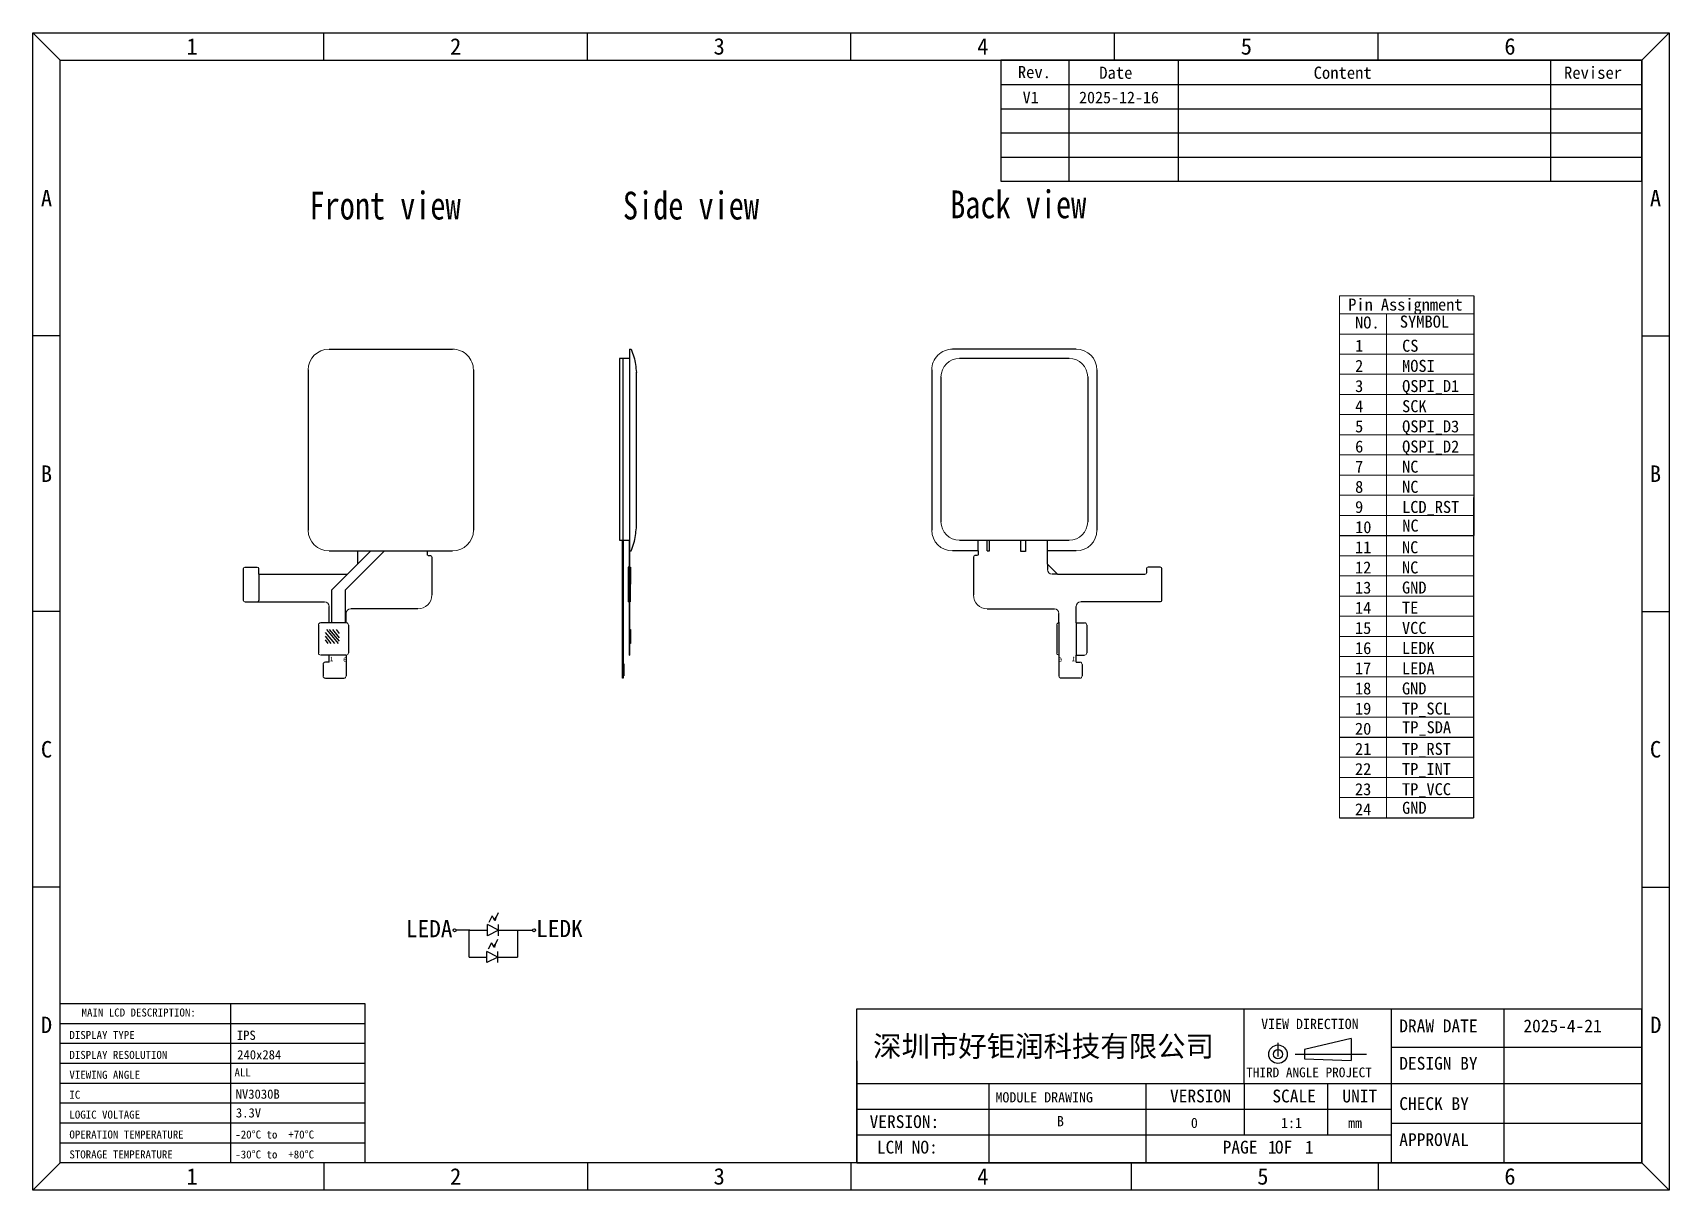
# Model space of a CAD drawing. Header units: millimetres. Extents: x -4039 to -3686, y -270 to -20.
import ezdxf
from ezdxf.enums import TextEntityAlignment as Align

# ---------------------------------------------------------------- set-up
doc = ezdxf.new("R2010")
doc.units = ezdxf.units.MM
for name, color, linetype in [('dim', 3, 'Continuous'), ('OBJ-FRAME', 4, 'Continuous'), ('文本框', 7, 'Continuous')]:
    doc.layers.add(name, color=color, linetype=linetype)
doc.layers.add('Title block', color=7, linetype='Continuous', lineweight=9)
doc.styles.add('Arial', font='')
doc.styles.add('SimSun_txtstyle_2.54_0_0', font='simsun.ttc', dxfattribs={"height": 2.536096})
doc.styles.add('STYLE1', font='simsun.ttc', dxfattribs={"width": 0.9})
doc.styles.add('ZI1.8', font='', dxfattribs={"height": 1.8})
doc.styles.add('ZI2.5', font='', dxfattribs={"height": 2.5})
doc.styles.add('仿宋', font='', dxfattribs={"height": 2.5})
doc.styles.add('宋体', font='simsun.ttc')
doc.styles.add('宋体_txtstyle_100.00_0_0100', font='SIMSUN.TTC', dxfattribs={"height": 100})
doc.styles.add('宋体_txtstyle_2.00_0_0', font='SIMSUN.TTC', dxfattribs={"height": 2})
doc.styles.add('文字-北泰', font='', dxfattribs={"width": 0.8})
doc.styles.get('Arial').set_extended_font_data('SimSun')
doc.styles.get('ZI1.8').set_extended_font_data('SimSun')
doc.styles.get('ZI2.5').set_extended_font_data('SimSun')
doc.styles.get('仿宋').set_extended_font_data('FangSong_GB2312')
doc.styles.get('文字-北泰').set_extended_font_data('SimSun')

msp = doc.modelspace()

# ---------------------------------------------------------------- linework, layer by layer
at = {"color": 4}
for p, q in [((-3727.95, -76.91), (-3727.95, -128.71)), ((-3727.98, -120.45), (-3727.98, -172.25)), ((-3756.95, -128.71), (-3727.95, -128.71)), ((-3727.98, -137.87), (-3727.98, -189.67)), ((-3756.98, -172.25), (-3727.98, -172.25)), ((-3756.98, -189.67), (-3727.98, -189.67))]:
    msp.add_line(p, q, dxfattribs=at)
for p, q in [((-3975.32, -88.43), (-3948.62, -88.43)), ((-3910.39, -90.43), (-3912.59, -90.43)), ((-3912.59, -90.43), (-3912.59, -129.72)), ((-3911.79, -129.72), (-3911.79, -90.43)), ((-3910.39, -88.43), (-3910.39, -132.03)), ((-3910.39, -88.43), (-3910.03, -88.43)), ((-3910.39, -88.43), (-3910.39, -90.43)), ((-3813.89, -88.43), (-3840.58, -88.43)), ((-3815.38, -90.43), (-3839.08, -90.43)), ((-3979.82, -92.93), (-3979.82, -127.53)), ((-3944.12, -92.93), (-3944.12, -127.53)), ((-3908.91, -127.05), (-3908.91, -93.38)), ((-3845.08, -92.93), (-3845.08, -127.53)), ((-3843.08, -94.43), (-3843.08, -125.72)), ((-3811.38, -94.43), (-3811.38, -125.72)), ((-3809.39, -92.93), (-3809.39, -127.53)), ((-3912.59, -129.72), (-3910.39, -129.72)), ((-3912.59, -129.72), (-3911.79, -129.72)), ((-3910.39, -129.72), (-3910.49, -129.72)), ((-3910.49, -129.72), (-3910.49, -154.53)), ((-3910.39, -129.72), (-3910.39, -154.53)), ((-3839.08, -129.72), (-3815.38, -129.72)), ((-3835.08, -129.72), (-3833.08, -129.72)), ((-3975.32, -132.03), (-3948.62, -132.03)), ((-3966.32, -132.03), (-3974.8, -140.53)), ((-3966.32, -132.03), (-3974.8, -140.53)), ((-3963.32, -132.03), (-3971.86, -140.53)), ((-3966.32, -132.03), (-3963.32, -132.03)), ((-3910.39, -132.03), (-3910.03, -132.03)), ((-3835.08, -132.03), (-3840.58, -132.03)), ((-3813.89, -132.03), (-3820.08, -132.03)), ((-3993.82, -142.73), (-3993.82, -135.83)), ((-3993.52, -135.53), (-3990.82, -135.53)), ((-3990.52, -137.03), (-3990.52, -135.83)), ((-3990.52, -137.03), (-3990.52, -142.73)), ((-3910.65, -135.53), (-3910.65, -143.03)), ((-3910.49, -135.53), (-3910.65, -135.53)), ((-3910.39, -135.53), (-3910.19, -135.53)), ((-3910.35, -135.53), (-3910.39, -135.53)), ((-3910.19, -135.53), (-3910.23, -143.03)), ((-3820.08, -134.85), (-3817.9, -137.03)), ((-3820.08, -134.85), (-3817.9, -137.03)), ((-3974.8, -140.53), (-3974.8, -147.53)), ((-3971.86, -140.53), (-3971.86, -147.53)), ((-3993.52, -143.03), (-3990.82, -143.03)), ((-3910.49, -143.03), (-3910.65, -143.03)), ((-3910.23, -143.03), (-3910.39, -143.03)), ((-3910.31, -143.03), (-3910.39, -143.03)), ((-3976.14, -149.62), (-3974.13, -152)), ((-3976.14, -150.43), (-3974.96, -152)), ((-3976.14, -151.23), (-3975.61, -152)), ((-3975.86, -149), (-3973.35, -152)), ((-3975.27, -149), (-3973.14, -151.55)), ((-3974.55, -149), (-3973.14, -150.79)), ((-3973.8, -149), (-3973.14, -149.85)), ((-3910.39, -149), (-3910.19, -149)), ((-3910.19, -152), (-3910.39, -152)), ((-3910.19, -149), (-3910.19, -152)), ((-3910.49, -154.53), (-3910.39, -154.53)), ((-3945.03, -219.76), (-3945.03, -213.96)), ((-3938.69, -213.96), (-3934.61, -213.96)), ((-3934.61, -213.96), (-3934.61, -219.76)), ((-3938.82, -219.76), (-3934.92, -219.76)), ((-3934.92, -219.76), (-3934.61, -219.76))]:
    msp.add_line(p, q)
at = {"color": 2, "true_color": 0xffff00}
for p, q in [((-3911.89, -159.53), (-3911.89, -129.72)), ((-3911.79, -129.72), (-3911.79, -159.53)), ((-3835.08, -132.03), (-3835.08, -129.72)), ((-3833.08, -132.03), (-3833.08, -129.72)), ((-3832.59, -132.03), (-3832.59, -129.72)), ((-3825.81, -132.11), (-3825.81, -129.72)), ((-3824.81, -129.72), (-3824.81, -132.11)), ((-3820.08, -132.03), (-3820.08, -129.72)), ((-3969.12, -134.85), (-3969.12, -132.03)), ((-3954.12, -132.03), (-3954.12, -132.83)), ((-3953.92, -133.03), (-3953.42, -133.03)), ((-3953.12, -133.33), (-3953.12, -141.53)), ((-3836.08, -133.33), (-3836.08, -141.53)), ((-3835.28, -133.03), (-3835.78, -133.03)), ((-3835.08, -132.03), (-3835.08, -132.83)), ((-3833.08, -132.03), (-3832.59, -132.03)), ((-3824.81, -132.11), (-3825.81, -132.11)), ((-3820.08, -134.85), (-3820.08, -132.03)), ((-3990.52, -137.03), (-3971.3, -137.03)), ((-3820.08, -134.85), (-3820.08, -136.03)), ((-3817.9, -137.03), (-3819.08, -137.03)), ((-3817.9, -137.03), (-3798.98, -137.03)), ((-3798.68, -135.83), (-3798.68, -136.73)), ((-3795.68, -135.53), (-3798.38, -135.53)), ((-3795.38, -142.73), (-3795.38, -135.83)), ((-3991.32, -143.03), (-3976.32, -143.03)), ((-3975.32, -147.53), (-3975.32, -144.03)), ((-3956.12, -144.53), (-3970.62, -144.53)), ((-3833.08, -144.53), (-3818.58, -144.53)), ((-3813.88, -147.53), (-3813.88, -144.03)), ((-3797.88, -143.03), (-3812.88, -143.03)), ((-3795.68, -143.03), (-3798.38, -143.03)), ((-3977.62, -148.03), (-3977.62, -154.03)), ((-3971.62, -147.53), (-3977.12, -147.53)), ((-3971.62, -147.53), (-3971.62, -145.53)), ((-3971.12, -148.03), (-3971.12, -154.03)), ((-3817.58, -147.53), (-3817.58, -145.53)), ((-3817.58, -147.42), (-3817.58, -154.53)), ((-3813.88, -147.53), (-3813.88, -154.53)), ((-3971.62, -154.53), (-3977.12, -154.53)), ((-3975.32, -156.03), (-3975.32, -154.53)), ((-3971.62, -154.53), (-3971.62, -159.03)), ((-3817.58, -154.53), (-3817.58, -159.03)), ((-3813.88, -156.03), (-3813.88, -154.53)), ((-3976.62, -156.53), (-3976.62, -159.03)), ((-3975.32, -156.03), (-3976.12, -156.03)), ((-3911.79, -156.4), (-3911.59, -156.4)), ((-3911.59, -159.01), (-3911.79, -159.01)), ((-3911.59, -156.4), (-3911.59, -159.01)), ((-3813.88, -156.03), (-3813.08, -156.03)), ((-3812.58, -156.53), (-3812.58, -159.03)), ((-3976.12, -159.53), (-3972.12, -159.53)), ((-3911.79, -159.53), (-3911.89, -159.53)), ((-3813.08, -159.53), (-3817.08, -159.53))]:
    msp.add_line(p, q, dxfattribs=at)
at = {"color": 7}
for p, q in [((-3818.08, -148.03), (-3818.08, -154.03)), ((-3813.88, -147.53), (-3812.08, -147.53)), ((-3811.58, -148.03), (-3811.58, -154.03)), ((-3813.88, -154.53), (-3812.08, -154.53))]:
    msp.add_line(p, q, dxfattribs=at)
at = {"lineweight": 0}
for centre, radius, start, end in [((-3975.32, -92.93), 4.5, 90, 180), ((-3948.62, -92.93), 4.5, 359.9956, 90), ((-3840.58, -92.93), 4.5, 90, 180.0044), ((-3839.08, -94.43), 4, 90, 180), ((-3815.38, -94.43), 4, 0, 90), ((-3813.89, -92.93), 4.5, 0, 90), ((-3839.08, -125.72), 4, 180, 270), ((-3815.38, -125.72), 4, 270, 0), ((-3975.32, -127.53), 4.5, 180, 270), ((-3948.62, -127.53), 4.5, 270, 359.9956), ((-3840.58, -127.53), 4.5, 180.0044, 270), ((-3813.89, -127.53), 4.5, 270, 0), ((-3993.52, -135.83), 0.3, 90, 180), ((-3990.82, -135.83), 0.3, 0, 90), ((-3993.52, -142.73), 0.3, 180, 270), ((-3990.82, -142.73), 0.3, 270, 0), ((-3971.62, -148.03), 0.5, 0, 89.9946)]:
    msp.add_arc(centre, radius, start, end, dxfattribs=at)
at = {"color": 2, "lineweight": 0, "true_color": 0xffff00}
for centre, radius, start, end in [((-3953.92, -132.83), 0.2, 180, 270), ((-3953.42, -133.33), 0.3, 0, 90), ((-3835.78, -133.33), 0.3, 90, 180), ((-3835.28, -132.83), 0.2, 270, 0), ((-3819.08, -136.03), 1, 180, 270), ((-3798.98, -136.73), 0.3, 270, 0), ((-3798.38, -135.83), 0.3, 90, 180), ((-3795.68, -135.83), 0.3, 0, 90), ((-3976.32, -144.03), 1, 0, 90), ((-3970.62, -145.53), 1, 90, 180), ((-3956.12, -141.53), 3, 270, 0), ((-3833.08, -141.53), 3, 180, 270), ((-3818.58, -145.53), 1, 0, 90), ((-3812.88, -144.03), 1, 90, 180), ((-3795.68, -142.73), 0.3, 270, 0), ((-3977.12, -148.03), 0.5, 89.9946, 180), ((-3977.12, -154.03), 0.5, 180, 270), ((-3971.62, -154.03), 0.5, 270, 0), ((-3976.12, -156.53), 0.5, 90, 180), ((-3976.12, -159.03), 0.5, 180, 270), ((-3972.12, -159.03), 0.5, 270, 0), ((-3817.08, -159.03), 0.5, 180, 270), ((-3813.08, -156.53), 0.5, 0, 90), ((-3813.08, -159.03), 0.5, 270, 0)]:
    msp.add_arc(centre, radius, start, end, dxfattribs=at)
at = {"color": 7, "lineweight": 0}
for centre, start, end in [((-3817.58, -148.03), 90.0054, 180), ((-3812.08, -148.03), 0, 90.0054), ((-3817.58, -154.03), 180, 270), ((-3812.08, -154.03), 270, 0)]:
    msp.add_arc(centre, 0.5, start, end, dxfattribs=at)
for points in [[(-3910.02, -88.43), (-3909.44, -90.12), (-3908.91, -93.44)], [(-3910.02, -132.03), (-3909.44, -130.34), (-3908.91, -127.02)]]:
    msp.add_spline(points, degree=3)
at = {"layer": 'dim', "color": 0, "elevation": -0.16}
msp.add_lwpolyline([(-4033.4, -264.18), (-4033.4, -229.78), (-3967.59, -229.78), (-3967.59, -264.18)], close=True, dxfattribs=at)
for points in [[(-3996.64, -229.78), (-3996.64, -264.18)], [(-4033.4, -234.08), (-3967.59, -234.08)], [(-4033.4, -238.38), (-3967.59, -238.38)], [(-4033.4, -242.68), (-3967.59, -242.68)], [(-4033.4, -246.98), (-3967.59, -246.98)], [(-4033.4, -251.28), (-3967.59, -251.28)], [(-4033.4, -255.58), (-3967.59, -255.58)], [(-4033.4, -259.88), (-3967.59, -259.88)]]:
    msp.add_lwpolyline(points, dxfattribs=at)
at = {"layer": 'OBJ-FRAME'}
for p, q in [((-3940.08, -210.86), (-3940.79, -212.27)), ((-3940.08, -210.86), (-3939.59, -211.85)), ((-3938.77, -210.2), (-3939.59, -211.85)), ((-3944.89, -213.96), (-3947.86, -213.96)), ((-3944.89, -213.96), (-3941.11, -213.96)), ((-3938.69, -213.96), (-3941.11, -212.75)), ((-3941.11, -215.17), (-3941.11, -212.76)), ((-3938.69, -213.96), (-3941.11, -215.17)), ((-3938.69, -215.17), (-3938.69, -212.76)), ((-3934.61, -213.96), (-3931.35, -213.96)), ((-3938.82, -219.76), (-3941.24, -218.55)), ((-3941.24, -220.96), (-3941.24, -218.55)), ((-3940.22, -216.65), (-3940.92, -218.06)), ((-3940.22, -216.65), (-3939.72, -217.64)), ((-3938.9, -216), (-3939.72, -217.64)), ((-3938.82, -220.96), (-3938.82, -218.55)), ((-3945.03, -219.76), (-3941.24, -219.76)), ((-3938.82, -219.76), (-3941.24, -220.96))]:
    msp.add_line(p, q, dxfattribs=at)
for centre in [(-3948.18, -213.96), (-3931.03, -213.96)]:
    msp.add_circle(centre, 0.322, dxfattribs=at)
for points in [[(-3939.29, -211.97), (-3938.89, -210.45), (-3939.86, -211.69)], [(-3939.43, -217.77), (-3939.02, -216.25), (-3940, -217.48)]]:
    msp.add_solid(points, dxfattribs=at)
at = {"layer": 'Title block', "color": 4}
for p, q in [((-3756.98, -76.91), (-3727.95, -76.91)), ((-3756.95, -76.91), (-3756.95, -128.71)), ((-3756.98, -80.81), (-3727.95, -80.81)), ((-3746.79, -80.81), (-3746.79, -128.71)), ((-3756.95, -85.16), (-3727.92, -85.16)), ((-3756.95, -89.52), (-3727.92, -89.52)), ((-3756.95, -93.87), (-3727.95, -93.87)), ((-3756.95, -98.23), (-3727.95, -98.23)), ((-3756.95, -102.58), (-3727.95, -102.58)), ((-3756.95, -106.93), (-3727.95, -106.93)), ((-3756.95, -111.29), (-3727.95, -111.29)), ((-3756.95, -115.64), (-3727.95, -115.64)), ((-3756.95, -120), (-3727.95, -120)), ((-3756.98, -120.45), (-3756.98, -172.25)), ((-3756.95, -124.35), (-3727.95, -124.35)), ((-3746.82, -124.35), (-3746.82, -172.25)), ((-3756.98, -128.71), (-3727.95, -128.71)), ((-3756.98, -133.06), (-3727.95, -133.06)), ((-3756.98, -137.42), (-3727.98, -137.42)), ((-3756.98, -137.87), (-3756.98, -189.67)), ((-3756.98, -141.77), (-3727.98, -141.77)), ((-3746.82, -141.77), (-3746.82, -189.67)), ((-3756.98, -146.13), (-3727.98, -146.13)), ((-3756.98, -150.48), (-3727.98, -150.48)), ((-3756.98, -154.83), (-3727.98, -154.83)), ((-3756.98, -159.19), (-3727.98, -159.19)), ((-3756.98, -163.54), (-3727.98, -163.54)), ((-3756.98, -167.9), (-3727.98, -167.9)), ((-3756.98, -172.25), (-3727.98, -172.25)), ((-3756.98, -176.61), (-3727.98, -176.61)), ((-3756.98, -180.96), (-3727.98, -180.96)), ((-3756.98, -185.32), (-3727.98, -185.32))]:
    msp.add_line(p, q, dxfattribs=at)
at = {"layer": '文本框', "color": 7}
for p, q in [((-4033.4, -26.03, -0.16), (-4039.35, -20.08, -0.16)), ((-3691.66, -26.03, -0.16), (-3685.7, -20.08, -0.16)), ((-3815.43, -26.03, -0.16), (-3815.43, -52.17, -0.16)), ((-3791.83, -26.03, -0.16), (-3791.83, -52.17, -0.16)), ((-3772.35, -26.03, -0.16), (-3691.66, -26.03, -0.16)), ((-3711.38, -26.03, -0.16), (-3711.38, -52.17, -0.16)), ((-3830.15, -31.26, -0.16), (-3691.66, -31.26, -0.16)), ((-3830.15, -36.49, -0.16), (-3691.66, -36.49, -0.16)), ((-3830.15, -41.71, -0.16), (-3691.66, -41.71, -0.16)), ((-3830.15, -46.94, -0.16), (-3691.66, -46.94, -0.16)), ((-3861.27, -264.18, -0.16), (-3861.27, -230.94, -0.16)), ((-3777.57, -247.14, -0.16), (-3777.57, -230.94, -0.16)), ((-3745.72, -247.16, -0.16), (-3745.72, -230.94, -0.16)), ((-3721.47, -230.94, -0.16), (-3721.47, -246, -0.16)), ((-3691.66, -264.18, -0.16), (-3691.66, -230.94, -0.16)), ((-3770.26, -238.29, -0.16), (-3770.26, -241.24, -0.16)), ((-3754.45, -237.36, -0.16), (-3764.53, -239.75, -0.16)), ((-3764.53, -239.75, -0.16), (-3764.53, -241.75, -0.16)), ((-3754.45, -237.36, -0.16), (-3754.45, -242.07, -0.16)), ((-3691.66, -239.27, -0.16), (-3745.58, -239.27, -0.16)), ((-3861.27, -242.21, -0.16), (-3861.27, -264.18, -0.16)), ((-3766.51, -240.75, -0.16), (-3751.14, -240.75, -0.16)), ((-3764.53, -241.75, -0.16), (-3754.45, -242.07, -0.16)), ((-3691.66, -242.21, -0.16), (-3691.66, -264.18, -0.16)), ((-3745.72, -247.16, -0.16), (-3861.27, -247.16, -0.16)), ((-3832.68, -264.18, -0.16), (-3832.68, -247.16, -0.16)), ((-3798.71, -264.18, -0.16), (-3798.71, -247.16, -0.16)), ((-3777.57, -247.14, -0.16), (-3777.57, -258.22, -0.16)), ((-3759.58, -247.14, -0.16), (-3759.58, -258.22, -0.16)), ((-3691.66, -247.16, -0.16), (-3745.72, -247.16, -0.16)), ((-3745.72, -264.18, -0.16), (-3745.72, -247.16, -0.16)), ((-3721.47, -246, -0.16), (-3721.47, -264.18, -0.16)), ((-3745.72, -252.69, -0.16), (-3861.27, -252.69, -0.16)), ((-3745.72, -255.67, -0.16), (-3691.66, -255.67, -0.16)), ((-3745.72, -258.22, -0.16), (-3861.27, -258.22, -0.16)), ((-4033.4, -264.18, -0.16), (-4039.35, -270.13, -0.16)), ((-3862.53, -264.18, -0.16), (-3862.53, -270.13, -0.16)), ((-3861.27, -264.18, -0.16), (-3691.66, -264.18, -0.16)), ((-3802, -264.18, -0.16), (-3802, -270.14, -0.16)), ((-3691.66, -264.18, -0.16), (-3685.7, -270.13, -0.16))]:
    msp.add_line(p, q, dxfattribs=at)
at = {"layer": '文本框', "color": 7, "elevation": -0.16}
for points in [[(-3685.7, -20.08), (-3685.7, -270.13), (-4039.35, -270.13), (-4039.35, -20.08)], [(-3691.66, -264.18), (-4033.4, -264.18), (-4033.4, -26.03), (-3691.66, -26.03)], [(-3830.15, -26.03), (-3830.15, -52.17), (-3691.66, -52.17), (-3691.66, -26.03)]]:
    msp.add_lwpolyline(points, close=True, dxfattribs=at)
for points in [[(-3976.44, -26.03), (-3976.44, -20.08)], [(-3919.49, -26.03), (-3919.49, -20.08)], [(-3862.53, -26.03), (-3862.53, -20.08)], [(-3805.57, -26.03), (-3805.57, -20.08)], [(-3748.61, -26.03), (-3748.61, -20.08)], [(-4033.4, -85.57), (-4039.35, -85.57)], [(-3691.66, -85.57), (-3685.7, -85.57)], [(-4033.4, -145.11), (-4039.35, -145.11)], [(-3691.66, -145.11), (-3685.7, -145.11)], [(-4033.4, -204.64), (-4039.35, -204.64)], [(-3691.66, -204.64), (-3685.7, -204.64)], [(-3861.27, -230.94), (-3691.66, -230.94), (-3691.66, -264.18)], [(-3976.44, -264.18), (-3976.44, -270.13)], [(-3919.49, -264.18), (-3919.49, -270.13)], [(-3748.61, -264.18), (-3748.61, -270.13)]]:
    msp.add_lwpolyline(points, dxfattribs=at)
at = {"layer": '文本框', "color": 7}
for radius in [2, 1]:
    msp.add_circle((-3770.26, -240.75, -0.16), radius, dxfattribs=at)

# ---------------------------------------------------------------- texts
at = {"color": 4, "true_color": 0x00ffff, "style": '宋体'}
msp.add_text('深圳市好钜润科技有限公司', height=4.5, dxfattribs=at).set_placement((-3857.76, -241.28, -0.16))
at = {"color": 7, "char_height": 1, "attachment_point": 1, "rotation": 359.7634, "style": '宋体_txtstyle_100.00_0_0100'}
for s, insert in [('1', (-3975.14, -154.86)), ('6^M^J', (-3972.27, -155.01))]:
    msp.add_mtext(s, dxfattribs=dict(at, insert=insert))
at = {"color": 7, "extrusion": (0, 0, -1), "char_height": 1, "attachment_point": 1, "text_direction": (-0.999991, -0.00413, 0), "style": '宋体_txtstyle_100.00_0_0100'}
for s, insert in [('6^M^J', (-3816.93, -155.01)), ('1', (-3814.07, -154.86))]:
    msp.add_mtext(s, dxfattribs=dict(at, insert=insert))
at = {"color": 7, "char_height": 2, "attachment_point": 1, "style": '宋体_txtstyle_2.00_0_0'}
for s, insert in [('IPS', (-3995.24, -235.65)), ('240x284', (-3995.17, -239.86)), ('NV3030B', (-3995.5, -248.36)), ('3.3V', (-3995.45, -252.41))]:
    msp.add_mtext(s, dxfattribs=dict(at, insert=insert))
at = {"layer": 'dim', "color": 0, "style": '宋体'}
for s, p in [('MAIN LCD DESCRIPTION:', (-4028.8, -232.6, -0.16)), ('DISPLAY TYPE', (-4031.43, -237.46, -0.16)), ('DISPLAY RESOLUTION', (-4031.43, -241.76, -0.16)), ('ALL', (-3995.75, -245.56, -0.16)), ('VIEWING ANGLE', (-4031.43, -246.06, -0.16)), ('IC', (-4031.43, -250.36, -0.16)), ('LOGIC VOLTAGE', (-4031.43, -254.66, -0.16)), ('OPERATION TEMPERATURE', (-4031.43, -258.96, -0.16)), ('-20%%DC to  +70%%DC', (-3995.58, -258.96, -0.16)), ('STORAGE TEMPERATURE', (-4031.43, -263.26, -0.16)), ('-30%%DC to  +80%%DC', (-3995.58, -263.26, -0.16))]:
    msp.add_text(s, height=1.728, dxfattribs=at).set_placement(p)
at = {"layer": 'OBJ-FRAME', "style": '仿宋'}
for s, p in [('LEDA', (-3958.71, -215.48)), ('LEDK', (-3930.56, -215.45))]:
    msp.add_text(s, height=3.696, dxfattribs=at).set_placement(p)
at = {"layer": 'Title block', "color": 4}
for s, height, style, p in [('Pin Assignment', 2.592, 'ZI2.5', (-3755.07, -80.09)), ('NO.', 2.592, 'ZI2.5', (-3753.59, -83.97)), ('SYMBOL', 2.613, 'ZI1.8', (-3743.93, -83.79)), ('1', 2.59, 'ZI2.5', (-3753.59, -88.99)), ('2', 2.59, 'ZI2.5', (-3753.59, -93.34)), ('3', 2.59, 'ZI2.5', (-3753.59, -97.7)), ('4', 2.59, 'ZI2.5', (-3753.59, -102.05)), ('5', 2.59, 'ZI2.5', (-3753.59, -106.41)), ('6', 2.59, 'ZI2.5', (-3753.59, -110.76)), ('7', 2.59, 'ZI2.5', (-3753.59, -115.12)), ('8', 2.59, 'ZI2.5', (-3753.59, -119.47)), ('9', 2.59, 'ZI2.5', (-3753.59, -123.82)), ('10', 2.592, 'ZI2.5', (-3753.59, -128.18))]:
    msp.add_text(s, height=height, dxfattribs=dict(at, style=style)).set_placement(p)
at = {"layer": 'Title block', "color": 4, "true_color": 0x00ffff, "style": 'ZI2.5'}
for s, p in [('CS', (-3743.43, -88.99)), ('MOSI', (-3743.43, -93.34)), ('QSPI_D1', (-3743.43, -97.7)), ('SCK', (-3743.43, -102.05)), ('QSPI_D3^M^J', (-3743.43, -106.41)), ('QSPI_D2^M^J', (-3743.43, -110.76)), ('NC', (-3743.43, -115.12)), ('NC', (-3743.43, -119.47)), ('LCD_RST', (-3743.43, -123.82)), ('NC', (-3743.4, -127.85)), ('11', (-3753.62, -132.53)), ('NC', (-3743.46, -132.53)), ('12', (-3753.62, -136.89)), ('NC', (-3743.46, -136.89)), ('13', (-3753.62, -141.24)), ('GND', (-3743.45, -141.22)), ('14', (-3753.62, -145.6)), ('TE', (-3743.46, -145.6)), ('15', (-3753.62, -149.95)), ('VCC', (-3743.46, -149.95)), ('16', (-3753.62, -154.31)), ('LEDK', (-3743.46, -154.31)), ('17', (-3753.62, -158.66)), ('LEDA', (-3743.46, -158.66)), ('18', (-3753.62, -163.02)), ('GND', (-3743.46, -163.02)), ('19', (-3753.62, -167.37)), ('TP_SCL', (-3743.46, -167.37)), ('20', (-3753.62, -171.72)), ('TP_SDA', (-3743.43, -171.4)), ('21', (-3753.62, -176.08)), ('TP_RST', (-3743.46, -176.08)), ('22', (-3753.62, -180.43)), ('TP_INT', (-3743.46, -180.43)), ('23', (-3753.62, -184.79)), ('TP_VCC', (-3743.46, -184.79)), ('24', (-3753.62, -189.14)), ('GND', (-3743.43, -188.81))]:
    msp.add_text(s, height=2.592, dxfattribs=at).set_placement(p)
at = {"layer": '文本框', "color": 7, "style": 'Arial'}
for s, p in [('1', (-4004.92, -23.05, -0.16)), ('2', (-3947.96, -23.05, -0.16)), ('3', (-3891.01, -23.05, -0.16)), ('4', (-3834.05, -23.05, -0.16)), ('5', (-3777.09, -23.05, -0.16)), ('6', (-3720.13, -23.05, -0.16)), ('A', (-4036.38, -55.8, -0.16)), ('A', (-3688.68, -55.8, -0.16)), ('B', (-4036.38, -115.34, -0.16)), ('B', (-3688.68, -115.34, -0.16)), ('C', (-4036.38, -174.87, -0.16)), ('C', (-3688.68, -174.87, -0.16)), ('D', (-4036.38, -234.41, -0.16)), ('D', (-3688.6, -234.41, -0.16)), ('1', (-4004.92, -267.16, -0.16)), ('2', (-3947.96, -267.16, -0.16)), ('3', (-3891.01, -267.16, -0.16)), ('4', (-3834.05, -267.16, -0.16)), ('5', (-3773.52, -267.16, -0.16)), ('6', (-3720.13, -267.16, -0.16))]:
    msp.add_text(s, height=3.57, dxfattribs=at).set_placement(p, align=Align.MIDDLE)
at = {"layer": '文本框', "color": 7}
for s, height, style, p in [('Rev.', 2.632, '宋体', (-3826.48, -29.89, -0.16)), ('Date', 2.632, '宋体', (-3808.88, -30.03, -0.16)), ('Content', 2.632, '宋体', (-3762.55, -30.03, -0.16)), ('Reviser', 2.632, '宋体', (-3708.44, -30.03, -0.16)), ('VIEW DIRECTION', 2.2117, 'STYLE1', (-3773.89, -235.31, -0.16)), ('DRAW DATE', 2.765, 'STYLE1', (-3744.05, -236.01, -0.16)), ('2025-4-21', 2.765, 'STYLE1', (-3717.23, -236.01, -0.16)), ('THIRD ANGLE PROJECT', 2.1011, 'STYLE1', (-3777.13, -245.72, -0.16)), ('DESIGN BY', 2.765, 'STYLE1', (-3744.05, -244.09, -0.16)), ('MODULE DRAWING', 2.2117, 'STYLE1', (-3831.31, -251.16, -0.16)), ('VERSION', 2.765, 'STYLE1', (-3793.59, -251.16, -0.16)), ('SCALE', 2.765, 'STYLE1', (-3771.47, -251.16, -0.16)), ('UNIT', 2.765, 'STYLE1', (-3756.34, -251.16, -0.16)), ('CHECK BY', 2.765, 'STYLE1', (-3744.05, -252.8, -0.16)), ('VERSION:', 2.765, 'STYLE1', (-3858.51, -256.69, -0.16)), ('B', 2.21, 'STYLE1', (-3818.02, -256.32, -0.16)), ('0', 2.21, 'STYLE1', (-3789.08, -256.69, -0.16)), ('1:1', 2.212, 'STYLE1', (-3769.6, -256.69, -0.16)), ('mm', 2.212, 'STYLE1', (-3755.12, -256.69, -0.16)), ('APPROVAL', 2.765, 'STYLE1', (-3744.05, -260.58, -0.16)), ('LCM NO:', 2.765, 'STYLE1', (-3856.94, -262.21, -0.16)), ('PAGE  OF', 2.765, 'STYLE1', (-3782.22, -262.21, -0.16)), ('1', 2.76, 'STYLE1', (-3772.43, -262.21, -0.16)), ('1', 2.76, 'STYLE1', (-3764.43, -262.21, -0.16))]:
    msp.add_text(s, height=height, dxfattribs=dict(at, style=style)).set_placement(p)
at = {"layer": '文本框', "color": 7, "attachment_point": 1}
for s, insert, char_height, width, style in [('V1', (-3825.43, -32.79, -0.16), 2.536, 8.5851, '宋体'), ('2025-12-16^M^J', (-3813.24, -32.79, -0.16), 2.5361, 8.5851, 'SimSun_txtstyle_2.54_0_0'), ('Front view', (-3979.54, -54.42, -0.16), 6, 103.8991, '文字-北泰'), ('Side view', (-3911.81, -54.42, -0.16), 6, 103.8991, '文字-北泰'), ('Back view', (-3841.09, -54.15, -0.16), 6, 103.8991, '文字-北泰')]:
    msp.add_mtext(s, dxfattribs=dict(at, insert=insert, char_height=char_height, width=width, style=style))

doc.saveas('drawing.dxf')
